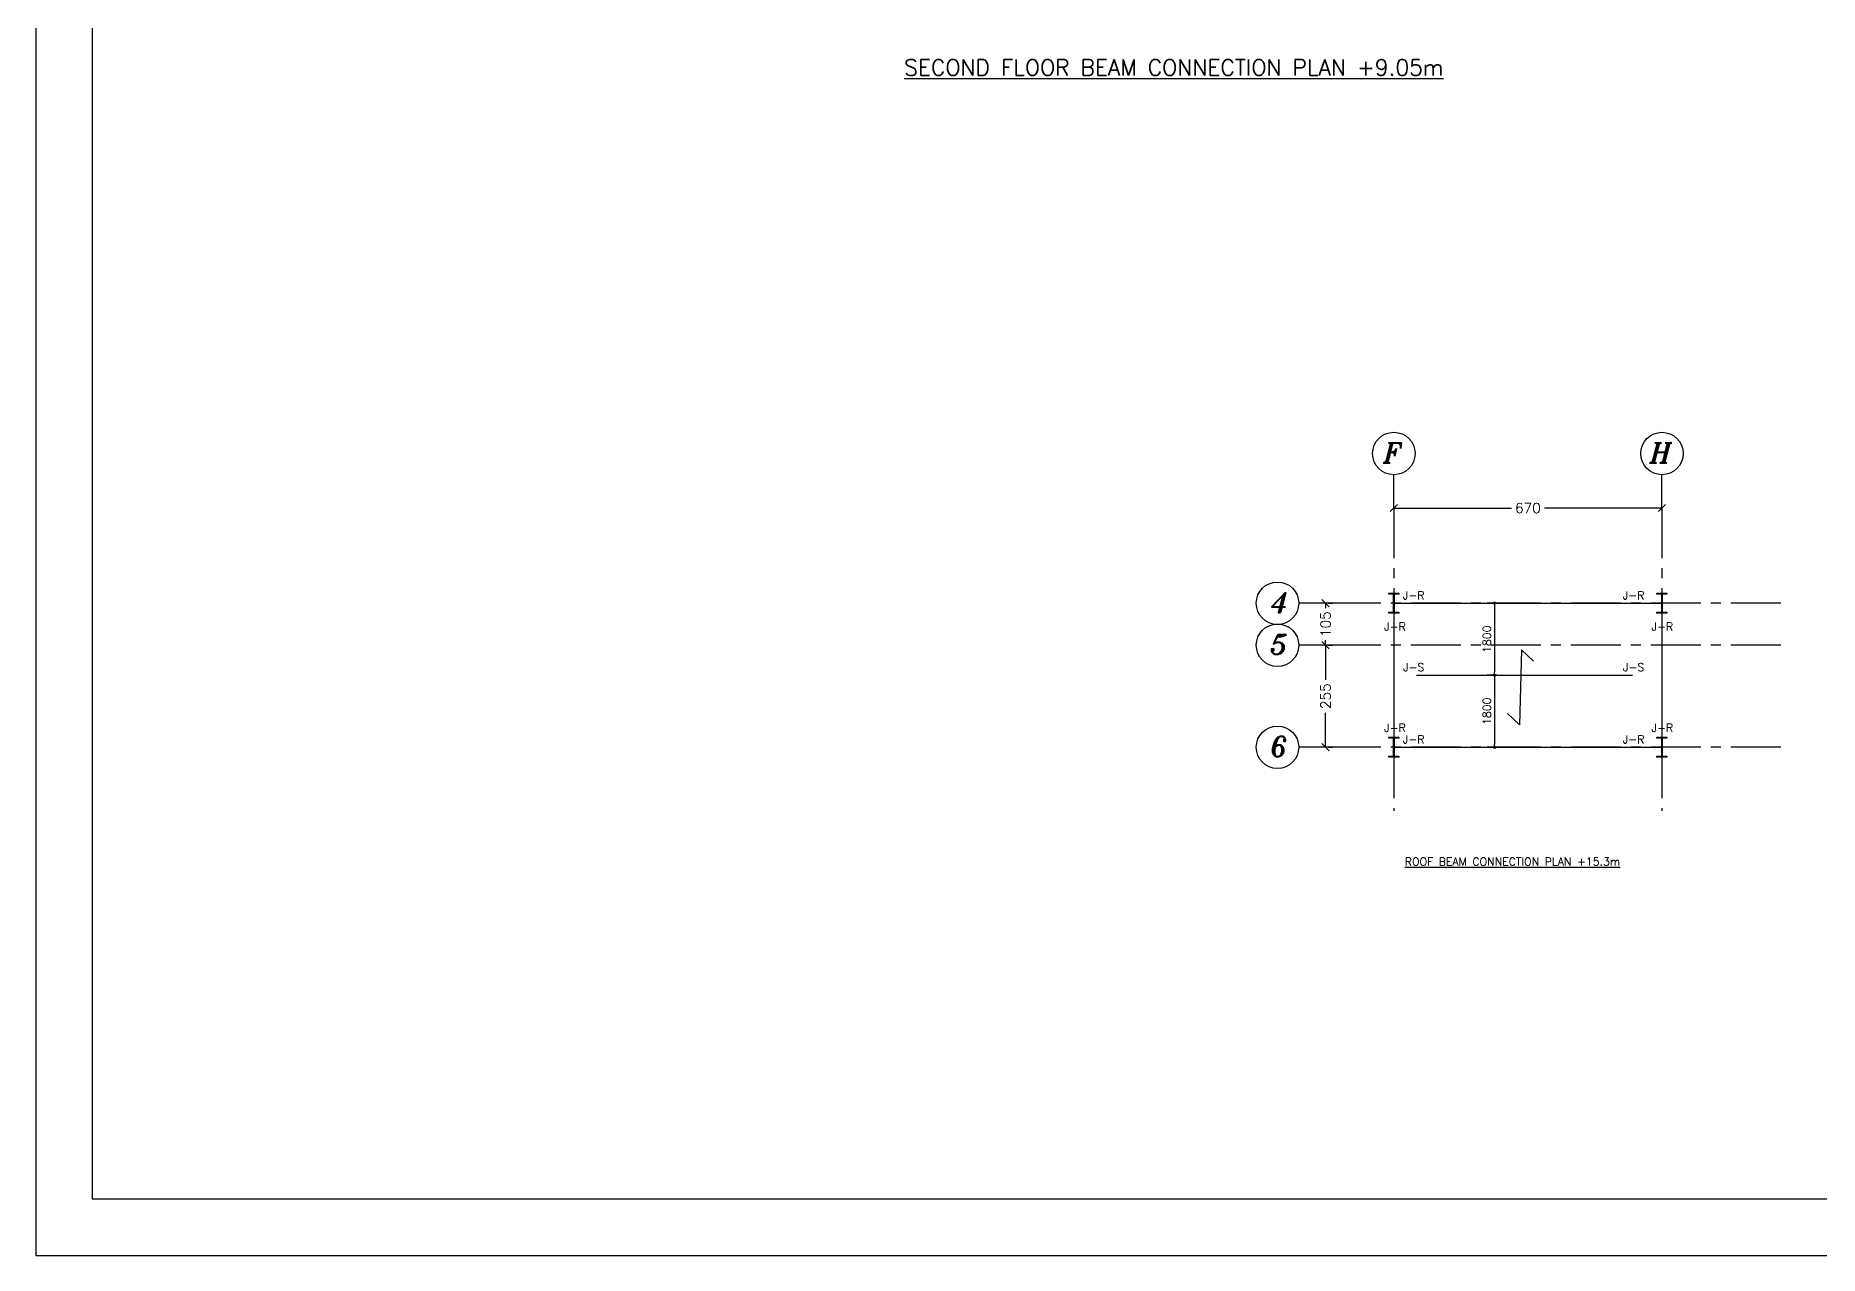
# Model space of a CAD drawing. Header units: inches. Extents: x 1387 to 2676, y -3005 to -2136.
# Drawn here: x 2545.66 to 2590.23, y -2709.86 to -2679.38 of the extents above; entities that cross this region are included whole.
import ezdxf
from ezdxf.enums import TextEntityAlignment as Align

# ---------------------------------------------------------------- set-up
doc = ezdxf.new("R2010")
doc.units = ezdxf.units.IN
doc.header["$MEASUREMENT"] = 0
doc.linetypes.add('CENTER', pattern=[2, 1.25, -0.25, 0.25, -0.25])
doc.linetypes.add('DASHDOTX2', pattern=[2, 1, -0.5, 0, -0.5])
for name, color, linetype in [('1', 1, 'Continuous'), ('3G', 3, 'Continuous'), ('6M', 6, 'Continuous'), ('A-TEXT', 7, 'Continuous'), ('AA-IPE300', 27, 'Continuous'), ('Ax', 1, 'DASHDOTX2'), ('AXE', 1, 'CENTER'), ('DIM', 8, 'Continuous'), ('lateral brace', 5, 'Continuous'), ('Layer4', 118, 'Continuous'), ('MEMBER TEXT', 7, 'Continuous'), ('text1', 255, 'Continuous')]:
    doc.layers.add(name, color=color, linetype=linetype)
doc.styles.add('ITALICT', font='italict')
doc.styles.add('ROMANS', font='ROMANS')
doc.styles.add('ROMANT', font='romant')
doc.dimstyles.new('1-100r', dxfattribs={"dimscale": 0, "dimtxt": 0.25, "dimasz": 0.18, "dimexe": 0.18, "dimexo": 0.0625, "dimgap": 0.09, "dimtad": 0, "dimdec": 0, "dimlfac": 100, "dimzin": 0, "dimdsep": 46, "dimtxsty": 'ROMANT', "dimblk": 'OBLIQUE', "dimcen": 0.09, "dimclrd": 1, "dimclre": 1, "dimclrt": 2, "dimadec": 0, "dimazin": 0, "dimtfac": 1, "dimtdec": 0, "dimtofl": 0, "dimtmove": 2, "dimatfit": 3, "dimldrblk": 'OBLIQUE', "dimfxl": 0.18, "dimtolj": 1, "dimtzin": 0, "dimarcsym": 0})
doc.dimstyles.new('Copy of 1-100', dxfattribs={"dimtxt": 0.2, "dimasz": 0.08, "dimexe": 0.18, "dimexo": 0.0625, "dimgap": 0.09, "dimtad": 1, "dimdec": 0, "dimlfac": 1000, "dimdsep": 46, "dimtxsty": 'ROMANT', "dimblk": 'DOT', "dimcen": 0.09, "dimclrd": 1, "dimclre": 1, "dimclrt": 3, "dimadec": 0, "dimazin": 0, "dimtfac": 1, "dimtdec": 0, "dimtix": 1, "dimtofl": 0, "dimtmove": 2, "dimatfit": 3, "dimldrblk": 'DOT', "dimfxl": 1, "dimtolj": 1, "dimarcsym": 0})

# ---------------------------------------------------------------- blocks, each defined once
blk = doc.blocks.new('_Oblique')
at = {"color": 0, "linetype": 'ByBlock', "lineweight": -2}
blk.add_line((-0.5, -0.5), (0.5, 0.5), dxfattribs=at)
blk = doc.blocks.new('*D431')
at = {"layer": 'Defpoints', "color": 0, "ltscale": 0.05, "transparency": 16777216}
for p in [(2579.601, -2691.184), (2586.301, -2691.184), (2586.301, -2691.184)]:
    blk.add_point(p, dxfattribs=at)
at = {"layer": 'Layer4', "color": 1, "lineweight": -2, "ltscale": 0.05, "transparency": 16777216}
for p, q in [((2579.601, -2691.122), (2579.601, -2691.004)), ((2586.301, -2691.122), (2586.301, -2691.004)), ((2579.601, -2691.184), (2582.54, -2691.184)), ((2586.301, -2691.184), (2583.363, -2691.184))]:
    blk.add_line(p, q, dxfattribs=at)
at = {"layer": 'Layer4', "color": 1, "lineweight": -2, "ltscale": 0.05, "transparency": 16777216, "xscale": 0.18, "yscale": 0.18, "zscale": 0.18, "rotation": 180}
blk.add_blockref('_Oblique', (2579.601, -2691.184), dxfattribs=at)
at = {"layer": 'Layer4', "color": 1, "lineweight": -2, "ltscale": 0.05, "transparency": 16777216, "xscale": 0.18, "yscale": 0.18, "zscale": 0.18}
blk.add_blockref('_Oblique', (2586.301, -2691.184), dxfattribs=at)
at = {"layer": 'Layer4', "color": 2, "ltscale": 0.05, "transparency": 16777216, "insert": (2582.951, -2691.184), "char_height": 0.25, "attachment_point": 5, "style": 'ROMANT'}
blk.add_mtext('\\A1;670', dxfattribs=at)
blk = doc.blocks.new('*D432')
at = {"layer": 'Defpoints', "color": 0, "ltscale": 0.05, "transparency": 16777216}
for p in [(2577.895, -2693.564), (2577.895, -2694.614), (2577.895, -2694.614)]:
    blk.add_point(p, dxfattribs=at)
at = {"layer": 'Layer4', "color": 1, "lineweight": -2, "ltscale": 0.05, "transparency": 16777216}
for p, q in [((2577.895, -2693.564), (2577.895, -2693.69)), ((2577.957, -2693.564), (2578.075, -2693.564)), ((2577.895, -2694.614), (2577.895, -2694.489)), ((2577.957, -2694.614), (2578.075, -2694.614))]:
    blk.add_line(p, q, dxfattribs=at)
at = {"layer": 'Layer4', "color": 1, "lineweight": -2, "ltscale": 0.05, "transparency": 16777216, "xscale": 0.18, "yscale": 0.18, "zscale": 0.18}
for p, rotation in [((2577.895, -2693.564), 90), ((2577.895, -2694.614), 270)]:
    blk.add_blockref('_Oblique', p, dxfattribs=dict(at, rotation=rotation))
at = {"layer": 'Layer4', "color": 2, "ltscale": 0.05, "transparency": 16777216, "insert": (2577.895, -2694.089), "char_height": 0.25, "attachment_point": 5, "rotation": 90, "style": 'ROMANT'}
blk.add_mtext('\\A1;105', dxfattribs=at)
blk = doc.blocks.new('*D433')
at = {"layer": 'Defpoints', "color": 0, "ltscale": 0.05, "transparency": 16777216}
for p in [(2577.895, -2694.614), (2577.895, -2697.164), (2577.895, -2697.164)]:
    blk.add_point(p, dxfattribs=at)
at = {"layer": 'Layer4', "color": 1, "lineweight": -2, "ltscale": 0.05, "transparency": 16777216}
for p, q in [((2577.895, -2694.614), (2577.895, -2695.478)), ((2577.957, -2694.614), (2578.075, -2694.614)), ((2577.895, -2697.164), (2577.895, -2696.301)), ((2577.957, -2697.164), (2578.075, -2697.164))]:
    blk.add_line(p, q, dxfattribs=at)
at = {"layer": 'Layer4', "color": 1, "lineweight": -2, "ltscale": 0.05, "transparency": 16777216, "xscale": 0.18, "yscale": 0.18, "zscale": 0.18}
for p, rotation in [((2577.895, -2694.614), 90), ((2577.895, -2697.164), 270)]:
    blk.add_blockref('_Oblique', p, dxfattribs=dict(at, rotation=rotation))
at = {"layer": 'Layer4', "color": 2, "ltscale": 0.05, "transparency": 16777216, "insert": (2577.895, -2695.889), "char_height": 0.25, "attachment_point": 5, "rotation": 90, "style": 'ROMANT'}
blk.add_mtext('\\A1;255', dxfattribs=at)
blk = doc.blocks.new('DOT')
at = {"layer": 'DIM', "color": 0, "linetype": 'ByBlock'}
blk.add_line((-0.5, 0), (-1, 0), dxfattribs=at)
at = {"layer": 'DIM', "color": 0, "linetype": 'ByBlock', "const_width": 0.5}
blk.add_lwpolyline([(-0.25, 0, 1), (0.25, 0, 1)], format="xyb", close=True, dxfattribs=at)
blk = doc.blocks.new('*D434')
at = {"color": 1, "lineweight": -2, "transparency": 16777216}
for p, q in [((2582.175, -2693.564), (2581.937, -2693.564)), ((2582.117, -2693.644), (2582.117, -2695.284)), ((2582.175, -2695.364), (2581.937, -2695.364))]:
    blk.add_line(p, q, dxfattribs=at)
at = {"layer": 'Defpoints', "color": 0, "transparency": 16777216}
for p in [(2582.238, -2693.564), (2582.117, -2695.364), (2582.238, -2695.364)]:
    blk.add_point(p, dxfattribs=at)
at = {"color": 1, "lineweight": -2, "transparency": 16777216, "xscale": 0.08, "yscale": 0.08, "zscale": 0.08}
for p, rotation in [((2582.117, -2693.564), 90), ((2582.117, -2695.364), 270)]:
    blk.add_blockref('DOT', p, dxfattribs=dict(at, rotation=rotation))
at = {"color": 3, "transparency": 16777216, "insert": (2581.927, -2694.464), "char_height": 0.2, "attachment_point": 5, "rotation": 90, "style": 'ROMANT'}
blk.add_mtext('\\A1;1800', dxfattribs=at)
blk = doc.blocks.new('_Dot')
at = {"layer": 'DIM', "color": 0, "lineweight": -2}
blk.add_line((-0.5, 0), (-1, 0), dxfattribs=at)
at = {"layer": 'DIM', "color": 0, "const_width": 0.5}
blk.add_lwpolyline([(-0.25, 0, 1), (0.25, 0, 1)], format="xyb", close=True, dxfattribs=at)
blk = doc.blocks.new('*D435')
at = {"color": 1, "lineweight": -2, "transparency": 16777216}
for p, q in [((2582.175, -2695.364), (2581.937, -2695.364)), ((2582.117, -2695.444), (2582.117, -2697.084)), ((2582.175, -2697.164), (2581.937, -2697.164))]:
    blk.add_line(p, q, dxfattribs=at)
at = {"layer": 'Defpoints', "color": 0, "transparency": 16777216}
for p in [(2582.238, -2695.364), (2582.117, -2697.164), (2582.238, -2697.164)]:
    blk.add_point(p, dxfattribs=at)
at = {"color": 1, "lineweight": -2, "transparency": 16777216, "xscale": 0.08, "yscale": 0.08, "zscale": 0.08}
for p, rotation in [((2582.117, -2695.364), 90), ((2582.117, -2697.164), 270)]:
    blk.add_blockref('DOT', p, dxfattribs=dict(at, rotation=rotation))
at = {"color": 3, "transparency": 16777216, "insert": (2581.927, -2696.264), "char_height": 0.2, "attachment_point": 5, "rotation": 90, "style": 'ROMANT'}
blk.add_mtext('\\A1;1800', dxfattribs=at)

msp = doc.modelspace()

# ---------------------------------------------------------------- hatches: boundary and pattern name
for points in [[(2579.5938, -2693.33919), (2579.582324, -2693.33919, 0.414414444), (2579.5938, -2693.350674)], [(2579.6088, -2693.33919), (2579.620276, -2693.33919, -0.414414444), (2579.6088, -2693.350674)], [(2586.2938, -2693.33919), (2586.282324, -2693.33919, 0.414414444), (2586.2938, -2693.350674)], [(2586.3088, -2693.33919), (2586.320276, -2693.33919, -0.414414444), (2586.3088, -2693.350674)], [(2579.5938, -2693.78923), (2579.582324, -2693.78923, -0.414414444), (2579.5938, -2693.777746)], [(2579.6088, -2693.78923), (2579.620276, -2693.78923, 0.414414444), (2579.6088, -2693.777746)], [(2586.2938, -2693.78923), (2586.282324, -2693.78923, -0.414414444), (2586.2938, -2693.777746)], [(2586.3088, -2693.78923), (2586.320276, -2693.78923, 0.414414444), (2586.3088, -2693.777746)], [(2579.5938, -2696.93919), (2579.582324, -2696.93919, 0.414414444), (2579.5938, -2696.950674)], [(2579.6088, -2696.93919), (2579.620276, -2696.93919, -0.414414444), (2579.6088, -2696.950674)], [(2586.2938, -2696.93919), (2586.282324, -2696.93919, 0.414414444), (2586.2938, -2696.950674)], [(2586.3088, -2696.93919), (2586.320276, -2696.93919, -0.414414444), (2586.3088, -2696.950674)], [(2579.5938, -2697.38923), (2579.582324, -2697.38923, -0.414414444), (2579.5938, -2697.377746)], [(2579.6088, -2697.38923), (2579.620276, -2697.38923, 0.414414444), (2579.6088, -2697.377746)], [(2586.2938, -2697.38923), (2586.282324, -2697.38923, -0.414414444), (2586.2938, -2697.377746)], [(2586.3088, -2697.38923), (2586.320276, -2697.38923, 0.414414444), (2586.3088, -2697.377746)]]:
    msp.add_hatch(color=1).paths.add_polyline_path(points)

# ---------------------------------------------------------------- linework, layer by layer
at = {"color": 1, "linetype": 'Continuous'}
for p, q in [((2582.794042, -2694.728046, -0.005), (2582.740609, -2696.606007, -0.005)), ((2582.794042, -2694.728046, -0.005), (2583.091991, -2695.011803, -0.005)), ((2582.44266, -2696.32225, -0.005), (2582.740609, -2696.606007, -0.005))]:
    msp.add_line(p, q, dxfattribs=at)
at = {"layer": '1'}
msp.add_lwpolyline([(2547.078795, -2708.448994), (2628.347145, -2708.448994), (2628.347145, -2651.815997), (2547.078795, -2651.815997)], close=True, dxfattribs=at)
for centre in [(2579.6013, -2689.821373), (2586.3013, -2689.821373), (2576.693902, -2693.56419), (2576.693902, -2694.61419), (2576.693902, -2697.16419)]:
    msp.add_circle(centre, 0.53, dxfattribs=at)
at = {"layer": '3G'}
for points in [[(2579.4763, -2693.81419), (2579.4763, -2693.78919), (2579.5938, -2693.78919), (2579.5938, -2693.33919), (2579.4763, -2693.33919), (2579.4763, -2693.31419), (2579.7263, -2693.31419), (2579.7263, -2693.33919), (2579.6088, -2693.33919), (2579.6088, -2693.78919), (2579.7263, -2693.78919), (2579.7263, -2693.81419)], [(2586.1763, -2693.81419), (2586.1763, -2693.78919), (2586.2938, -2693.78919), (2586.2938, -2693.33919), (2586.1763, -2693.33919), (2586.1763, -2693.31419), (2586.4263, -2693.31419), (2586.4263, -2693.33919), (2586.3088, -2693.33919), (2586.3088, -2693.78919), (2586.4263, -2693.78919), (2586.4263, -2693.81419)], [(2579.4763, -2697.41419), (2579.4763, -2697.38919), (2579.5938, -2697.38919), (2579.5938, -2696.93919), (2579.4763, -2696.93919), (2579.4763, -2696.91419), (2579.7263, -2696.91419), (2579.7263, -2696.93919), (2579.6088, -2696.93919), (2579.6088, -2697.38919), (2579.7263, -2697.38919), (2579.7263, -2697.41419)], [(2586.1763, -2697.41419), (2586.1763, -2697.38919), (2586.2938, -2697.38919), (2586.2938, -2696.93919), (2586.1763, -2696.93919), (2586.1763, -2696.91419), (2586.4263, -2696.91419), (2586.4263, -2696.93919), (2586.3088, -2696.93919), (2586.3088, -2697.38919), (2586.4263, -2697.38919), (2586.4263, -2697.41419)]]:
    msp.add_lwpolyline(points, close=True, dxfattribs=at)
for centre, start, end in [((2579.5938, -2693.339198), 180.1579269, 270.1579269), ((2579.6088, -2693.339198), 269.8420731, 359.8420731), ((2579.6088, -2693.339198), 269.8420731, 359.8420731), ((2586.2938, -2693.339198), 180.1579269, 270.1579269), ((2586.3088, -2693.339198), 269.8420731, 359.8420731), ((2586.3088, -2693.339198), 269.8420731, 359.8420731), ((2579.5938, -2693.789222), 89.8420731, 179.8420731), ((2579.5938, -2693.789222), 89.8420731, 179.8420731), ((2579.6088, -2693.789222), 0.1579269, 90.1579269), ((2579.6088, -2693.789222), 0.1579269, 90.1579269), ((2579.6088, -2693.789222), 0.1579269, 90.1579269), ((2586.2938, -2693.789222), 89.8420731, 179.8420731), ((2586.2938, -2693.789222), 89.8420731, 179.8420731), ((2586.3088, -2693.789222), 0.1579269, 90.1579269), ((2586.3088, -2693.789222), 0.1579269, 90.1579269), ((2586.3088, -2693.789222), 0.1579269, 90.1579269), ((2579.5938, -2696.939198), 180.1579269, 270.1579269), ((2579.6088, -2696.939198), 269.8420731, 359.8420731), ((2579.6088, -2696.939198), 269.8420731, 359.8420731), ((2586.2938, -2696.939198), 180.1579269, 270.1579269), ((2586.3088, -2696.939198), 269.8420731, 359.8420731), ((2586.3088, -2696.939198), 269.8420731, 359.8420731), ((2579.5938, -2697.389222), 89.8420731, 179.8420731), ((2579.5938, -2697.389222), 89.8420731, 179.8420731), ((2579.6088, -2697.389222), 0.1579269, 90.1579269), ((2579.6088, -2697.389222), 0.1579269, 90.1579269), ((2579.6088, -2697.389222), 0.1579269, 90.1579269), ((2586.2938, -2697.389222), 89.8420731, 179.8420731), ((2586.2938, -2697.389222), 89.8420731, 179.8420731), ((2586.3088, -2697.389222), 0.1579269, 90.1579269), ((2586.3088, -2697.389222), 0.1579269, 90.1579269), ((2586.3088, -2697.389222), 0.1579269, 90.1579269)]:
    msp.add_arc(centre, 0.011476, start, end, dxfattribs=at)
at = {"layer": '6M'}
for p, q in [((2579.6013, -2693.56419), (2579.6013, -2696.91419)), ((2586.3013, -2693.56419), (2586.3013, -2696.91419))]:
    msp.add_line(p, q, dxfattribs=at)
at = {"layer": 'AA-IPE300', "color": 3}
for p, q in [((2579.6013, -2693.56419), (2586.3013, -2693.56419)), ((2580.170448, -2695.364016), (2585.566241, -2695.364016)), ((2579.6013, -2697.16419), (2586.3013, -2697.16419))]:
    msp.add_line(p, q, dxfattribs=at)
at = {"layer": 'Ax', "linetype": 'Continuous'}
for p, q in [((2579.6013, -2691.184159), (2579.6013, -2690.351373)), ((2586.3013, -2691.184159), (2586.3013, -2690.351373)), ((2578.056688, -2693.56419), (2577.223902, -2693.56419)), ((2578.056688, -2694.61419), (2577.223902, -2694.61419)), ((2578.056688, -2697.16419), (2577.223902, -2697.16419))]:
    msp.add_line(p, q, dxfattribs=at)
at = {"layer": 'AXE'}
for p, q in [((2579.6013, -2691.184159), (2579.6013, -2698.75421)), ((2586.3013, -2691.184159), (2586.3013, -2698.75421)), ((2589.272106, -2693.56419), (2578.056688, -2693.56419)), ((2589.272106, -2694.61419), (2578.056688, -2694.61419)), ((2589.272106, -2697.16419), (2578.056688, -2697.16419))]:
    msp.add_line(p, q, dxfattribs=at)
at = {"layer": 'DIM'}
msp.add_lwpolyline([(2545.66297, -2709.864819), (2629.76297, -2709.864819), (2629.76297, -2650.400172), (2545.66297, -2650.400172)], close=True, dxfattribs=at)
at = {"layer": 'lateral brace'}
msp.add_lwpolyline([(2545.66297, -2709.864819), (2629.76297, -2709.864819), (2629.76297, -2650.400172), (2545.66297, -2650.400172)], close=True, dxfattribs=at)
at = {"layer": 'Layer4'}
msp.add_lwpolyline([(2629.76297, -2650.400172), (2545.66297, -2650.400172), (2545.66297, -2709.864819), (2629.76297, -2709.864819)], close=True, dxfattribs=at)

# ---------------------------------------------------------------- texts
at = {"layer": 'A-TEXT', "color": 3, "style": 'ROMANS'}
for s, height, p in [('%%USECOND FLOOR BEAM CONNECTION PLAN +9.05m', 0.4, (2567.366241, -2680.371404, 9177.404564)), ('%%UROOF BEAM CONNECTION PLAN +15.3m', 0.2, (2579.874004, -2700.124241, 9177.405564))]:
    msp.add_text(s, height=height, dxfattribs=at).set_placement(p)
at = {"layer": 'MEMBER TEXT', "color": 3, "ltscale": 2, "style": 'ROMANS'}
for s, p in [('J-R', (2580.09534, -2693.367386)), ('J-R', (2585.591975, -2693.367386)), ('J-R', (2579.6293, -2694.147895)), ('J-R', (2586.310445, -2694.147895)), ('J-S', (2580.09534, -2695.164058)), ('J-S', (2585.591975, -2695.164058)), ('J-R', (2579.6293, -2696.677954)), ('J-R', (2580.09534, -2696.967386)), ('J-R', (2585.591975, -2696.967386)), ('J-R', (2586.310445, -2696.677954))]:
    msp.add_text(s, height=0.2, dxfattribs=at).set_placement(p, align=Align.MIDDLE)
at = {"layer": 'text1', "style": 'ITALICT'}
for s, p in [('F', (2579.571443, -2689.803149)), ('H', (2586.271443, -2689.803149)), ('4', (2576.732865, -2693.545966)), ('5', (2576.732865, -2694.595966)), ('6', (2576.732865, -2697.145966))]:
    msp.add_text(s, height=0.5, dxfattribs=at).set_placement(p, align=Align.MIDDLE_CENTER)

# ---------------------------------------------------------------- dimensions: what is measured, and where the dimension line sits
for base, p1, p2, picture, middle in [((2582.116611, -2695.364016), (2582.237861, -2693.56419), (2582.237861, -2695.364016), '*D434', (2581.926611, -2694.464103)), ((2582.116611, -2697.16419), (2582.237861, -2695.364016), (2582.237861, -2697.16419), '*D435', (2581.926611, -2696.264103))]:
    dim = msp.add_linear_dim(base=base, p1=p1, p2=p2, angle=90, dimstyle='Copy of 1-100')
    dim.commit()
    dim.dimension.update_dxf_attribs({"geometry": picture, "text_midpoint": middle})
at = {"layer": 'Layer4', "ltscale": 0.05}
dim = msp.add_linear_dim(base=(2586.3013, -2691.184159), p1=(2579.6013, -2691.184159), p2=(2586.3013, -2691.184159), dimstyle='1-100r', override={"dimscale": 1, "dimtmove": 1, "dimfxl": 0.3}, dxfattribs=at)
dim.commit()
dim.dimension.update_dxf_attribs({"geometry": '*D431', "text_midpoint": (2582.9513, -2691.184159)})
for base, p1, p2, override, picture, middle in [((2577.894742, -2694.61419), (2577.894742, -2693.56419), (2577.894742, -2694.61419), {"dimscale": 1, "dimtmove": 1, "dimfxl": 0.3}, '*D432', (2577.894742, -2694.08919)), ((2577.894742, -2697.16419), (2577.894742, -2694.61419), (2577.894742, -2697.16419), {"dimscale": 1}, '*D433', (2577.894742, -2695.88919))]:
    dim = msp.add_linear_dim(base=base, p1=p1, p2=p2, angle=90, dimstyle='1-100r', override=override, dxfattribs=at)
    dim.commit()
    dim.dimension.update_dxf_attribs({"geometry": picture, "text_midpoint": middle})

doc.saveas('drawing.dxf')
